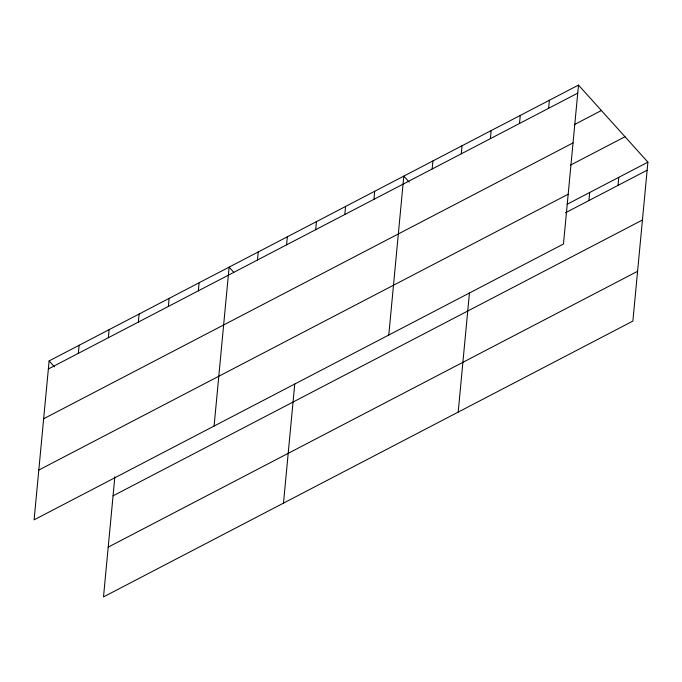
<?xml version="1.0" encoding="UTF-8"?>
<svg xmlns="http://www.w3.org/2000/svg" width="682" height="682" viewBox="0 0 682 682"><rect width="100%" height="100%" fill="white"/><g stroke="black" fill="none" stroke-linecap="round" stroke-linejoin="round"><path stroke-width="1.02" d="M49.121 360.914L34.1 519.837L563.477 244.003L578.498 85.088L49.121 360.914L54.509 366.899M78.362 353.336L79.121 345.288M108.361 337.709L109.12 329.653M114.857 476.769L103.502 596.912L632.879 321.086L647.9 162.163L578.498 85.088M138.352 322.075L139.119 314.027M168.352 306.448L169.11 298.392M198.351 290.813L199.11 282.766M214.088 426.054L229.109 267.131L233.824 272.374M257.464 260.012L258.222 251.965M286.585 244.847L287.344 236.79M283.49 503.128L294.743 384.043M315.698 229.672L316.457 221.624M344.811 214.498L345.569 206.45M373.932 199.332L374.691 191.284M388.783 335.024L403.804 176.109L409.191 182.094M432.158 168.991L432.917 160.935M461.279 153.817L462.038 145.769M458.185 412.107L469.438 293.021M490.392 138.651L491.151 130.594M519.505 123.476L520.264 115.429M548.626 108.302L549.385 100.254M588.907 200.559L589.666 192.503M618.02 185.385L618.787 177.337M48.362 368.971L577.739 93.136M574.167 124.712L601.405 110.518M43.657 418.757L573.033 142.922M570.527 165.112L625.002 136.732M38.806 470.051L568.183 194.217M567.126 204.25L647.9 162.163M565.429 212.793L647.141 170.219M113.059 495.831L642.435 220.005M108.208 547.126L637.585 271.3"/></g></svg>
